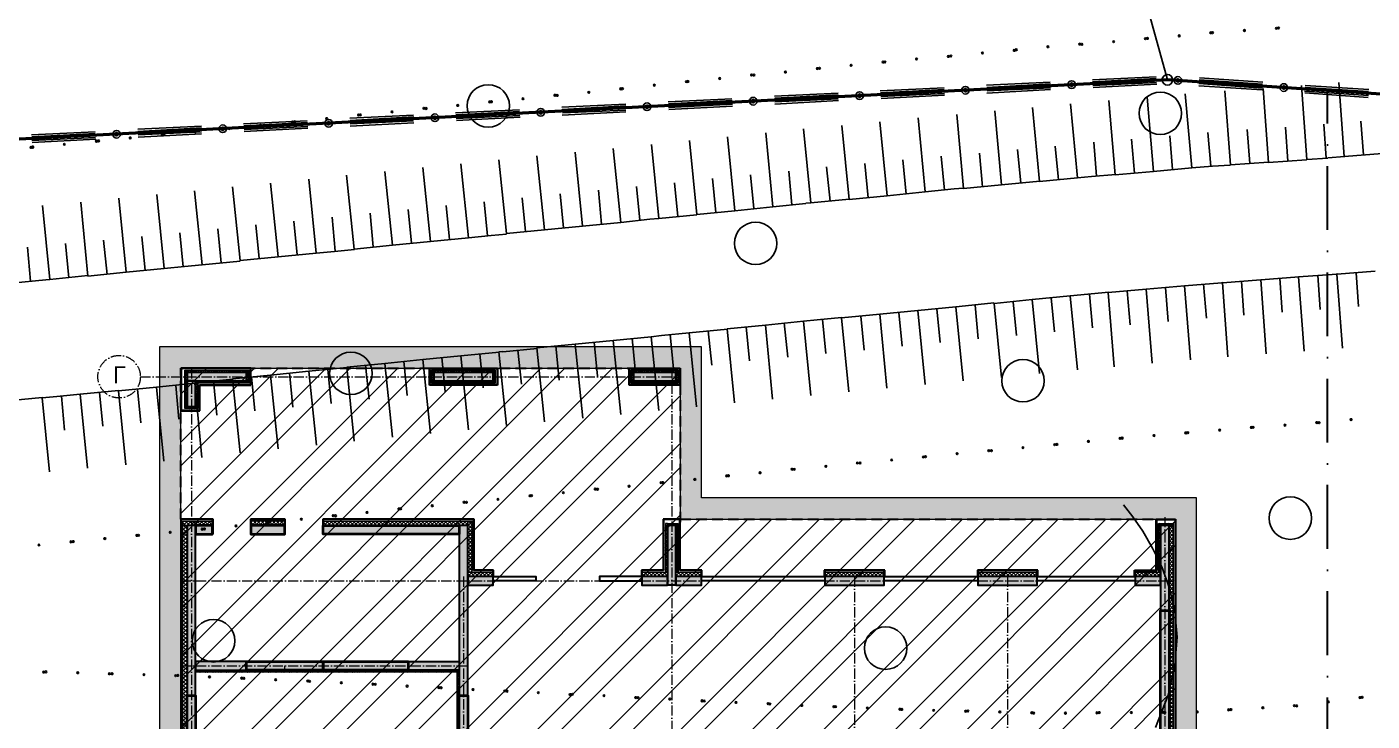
# Model space of a CAD drawing. Header units: millimetres. Extents: x 1353783 to 6492029790, y -7276956 to -512500.
# Drawn here: x 9965844 to 9972173, y -2786612 to -2783346 of the extents above; entities that cross this region are included whole.
import ezdxf

# ---------------------------------------------------------------- set-up
doc = ezdxf.new("R2010")
doc.units = ezdxf.units.MM
for name, pattern in [('( Dashed )', [0.75, 0.5, -0.25]), ('482 Границы районов', [5, 3, -1, 0, -1]), ('ACAD_ISO10W100', [18, 12, -3, 0, -3]), ('CONTI', [0]), ('осевая', [50.8, 31.75, -6.35, 6.35, -6.35])]:
    doc.linetypes.add(name, pattern=pattern)
doc.layers.get('0').update_dxf_attribs({"lineweight": 5})
for name, color, linetype, lineweight in [('!A-DIAFRAGM типовой', 142, 'Continuous', 0), ('7земля', 7, 'Continuous', 30), ('DIAFRAGM', 46, 'Continuous', 30), ('Hatch', 254, 'Continuous', 5), ('INSULATION', 81, 'Continuous', 5), ('А_Шахта', 190, 'Continuous', 20), ('Ар-окна', 5, 'Continuous', 9), ('ГП-Граница учасика ИЖС', 3, 'Continuous', 5), ('ГР.УЧ', 12, 'ограждение1', 40), ('оси', 231, 'осевая', 9)]:
    doc.layers.add(name, color=color, linetype=linetype, lineweight=lineweight)
for name, color, linetype in [('GORIZUNKNOWN', 32, 'CONTI'), ('PI_DTГРАНИЦЫ', 10, 'CONTI'), ('SIT_LГРАНИЦЫ', 10, 'CONTI'), ('SIT_LРЕЛЬЕФ', 7, 'CONTI'), ('ZAPSKРАСТЕНИ', 94, 'CONTI'), ('ГРАНИЦЫ', 7, 'CONTI'), ('Заливка', 7, 'Continuous'), ('РЕЛЬЕФ', 7, 'CONTI')]:
    doc.layers.add(name, color=color, linetype=linetype)
doc.styles.add('GOST Common', font='', dxfattribs={"height": 3})
doc.styles.get('GOST Common').set_extended_font_data('GOST Common')
doc.linetypes.add('ограждение1', pattern='A,6.35,-2.54,[133,ltypeshp.shx,S=2.54,R=0,X=-2.54,Y=0],-2.54,25.4', length=36.83)

# ---------------------------------------------------------------- blocks, each defined once
blk = doc.blocks.new('амвамвам')
at = {"lineweight": 30, "ltscale": 100, "true_color": 0x939598}
h = blk.add_hatch(color=252, dxfattribs=at)
h.dxf.hatch_style = 1
h.paths.add_polyline_path([(9803335, -3345392), (9803335, -3345892), (9812954, -3345892), (9812954, -3332192), (9801304, -3332192), (9801304, -3328642), (9788554, -3328642), (9788554, -3348392), (9789054, -3348392), (9789054, -3329142), (9800804, -3329142), (9800804, -3332692), (9812454, -3332692), (9812455, -3345392)])
h.paths.add_polyline_path([(9800535, -3345392), (9800535, -3345892), (9795454, -3345892), (9795454, -3345392)], flags=17)
at = {"color": 251, "lineweight": 15, "ltscale": 100, "true_color": 0x636466}
blk.add_lwpolyline([(9803335, -3345392), (9803335, -3345892), (9812954, -3345892), (9812954, -3332192), (9801304, -3332192), (9801304, -3328642), (9788554, -3328642), (9788554, -3348392), (9789054, -3348392), (9789054, -3329142), (9800804, -3329142), (9800804, -3332692), (9812454, -3332692), (9812455, -3345392)], close=True, dxfattribs=at)
blk = doc.blocks.new('BL_2004')
at = {"color": 0}
blk.add_circle((0, 0), 1, dxfattribs=at)
blk = doc.blocks.new('оо')
at = {"layer": 'GORIZUNKNOWN', "color": 9, "true_color": 0xc7c8ca}
blk.add_lwpolyline([(222853.863, -3431497.452), (222854.383, -3431496.822), (222854.753, -3431496.192), (222855.003, -3431495.582), (222855.133, -3431494.992), (222855.183, -3431494.432), (222855.163, -3431493.902), (222855.093, -3431493.412), (222854.993, -3431492.962), (222854.873, -3431492.572), (222854.753, -3431492.232)], dxfattribs=at)
at = {"layer": 'PI_DTГРАНИЦЫ', "color": 9, "true_color": 0xc7c8ca}
blk.add_circle((222858.793, -3431483.032), 0.125, dxfattribs=at)
blk.add_point((222858.793, -3431483.032), dxfattribs=at)
at = {"layer": 'SIT_LГРАНИЦЫ', "color": 9, "true_color": 0xc7c8ca}
for p, q in [((222832.933, -3431476.182), (222834.383, -3431476.562)), ((222832.943, -3431476.142), (222834.393, -3431476.522)), ((222832.953, -3431476.092), (222834.403, -3431476.482)), ((222832.913, -3431476.272), (222834.363, -3431476.652)), ((222832.923, -3431476.222), (222834.373, -3431476.612)), ((222835.353, -3431476.822), (222836.803, -3431477.202)), ((222835.363, -3431476.782), (222836.813, -3431477.162)), ((222835.373, -3431476.732), (222836.823, -3431477.122)), ((222835.323, -3431476.912), (222836.773, -3431477.292)), ((222835.343, -3431476.862), (222836.783, -3431477.252)), ((222837.763, -3431477.462), (222839.213, -3431477.842)), ((222837.773, -3431477.422), (222839.223, -3431477.802)), ((222837.783, -3431477.372), (222839.233, -3431477.762)), ((222837.743, -3431477.552), (222839.193, -3431477.932)), ((222837.753, -3431477.502), (222839.203, -3431477.892)), ((222840.193, -3431478.062), (222841.643, -3431478.442)), ((222840.203, -3431478.012), (222841.653, -3431478.402)), ((222840.153, -3431478.192), (222841.603, -3431478.572)), ((222840.173, -3431478.142), (222841.613, -3431478.532)), ((222840.183, -3431478.102), (222841.633, -3431478.482)), ((222842.603, -3431478.702), (222844.053, -3431479.082)), ((222842.613, -3431478.652), (222844.063, -3431479.042)), ((222842.573, -3431478.832), (222844.023, -3431479.212)), ((222842.583, -3431478.782), (222844.033, -3431479.172)), ((222842.593, -3431478.742), (222844.043, -3431479.122)), ((222845.023, -3431479.342), (222846.473, -3431479.722)), ((222845.033, -3431479.292), (222846.483, -3431479.682)), ((222844.983, -3431479.472), (222846.433, -3431479.852)), ((222845.003, -3431479.422), (222846.443, -3431479.812)), ((222845.013, -3431479.382), (222846.463, -3431479.762)), ((222847.443, -3431479.982), (222848.893, -3431480.362)), ((222847.453, -3431479.932), (222848.903, -3431480.322)), ((222847.413, -3431480.112), (222848.863, -3431480.492)), ((222847.423, -3431480.062), (222848.873, -3431480.452)), ((222847.433, -3431480.022), (222848.883, -3431480.402)), ((222849.863, -3431480.622), (222851.313, -3431481.002)), ((222849.873, -3431480.572), (222851.323, -3431480.962)), ((222849.823, -3431480.752), (222851.273, -3431481.132)), ((222849.843, -3431480.702), (222851.283, -3431481.092)), ((222849.853, -3431480.662), (222851.303, -3431481.042)), ((222852.273, -3431481.262), (222853.723, -3431481.642)), ((222852.283, -3431481.212), (222853.733, -3431481.602)), ((222852.243, -3431481.392), (222853.693, -3431481.772)), ((222852.253, -3431481.342), (222853.703, -3431481.732)), ((222852.263, -3431481.302), (222853.713, -3431481.682)), ((222854.703, -3431481.852), (222856.153, -3431482.242)), ((222854.653, -3431482.032), (222856.103, -3431482.412)), ((222854.673, -3431481.982), (222856.113, -3431482.372)), ((222854.683, -3431481.942), (222856.133, -3431482.322)), ((222854.693, -3431481.902), (222856.143, -3431482.282)), ((222857.113, -3431482.492), (222858.563, -3431482.882)), ((222857.073, -3431482.672), (222858.523, -3431483.052)), ((222857.083, -3431482.622), (222858.533, -3431483.012)), ((222857.093, -3431482.582), (222858.543, -3431482.962)), ((222857.103, -3431482.542), (222858.553, -3431482.922)), ((222859.453, -3431483.392), (222860.843, -3431483.942)), ((222859.473, -3431483.342), (222860.863, -3431483.902)), ((222859.483, -3431483.302), (222860.883, -3431483.862)), ((222859.503, -3431483.262), (222860.893, -3431483.812)), ((222859.523, -3431483.222), (222860.913, -3431483.772)), ((222861.773, -3431484.312), (222863.163, -3431484.872)), ((222861.783, -3431484.272), (222863.183, -3431484.832)), ((222861.803, -3431484.232), (222863.193, -3431484.782)), ((222861.823, -3431484.192), (222863.213, -3431484.742)), ((222861.833, -3431484.152), (222863.233, -3431484.702))]:
    blk.add_line(p, q, dxfattribs=at)
for centre, radius in [((222834.863, -3431476.692), 0.09), ((222834.863, -3431476.692), 0.04), ((222837.283, -3431477.332), 0.09), ((222837.283, -3431477.332), 0.04), ((222839.693, -3431477.972), 0.09), ((222839.693, -3431477.972), 0.04), ((222842.113, -3431478.612), 0.09), ((222842.113, -3431478.612), 0.04), ((222844.523, -3431479.252), 0.09), ((222844.523, -3431479.252), 0.04), ((222846.943, -3431479.892), 0.09), ((222846.943, -3431479.892), 0.04), ((222849.363, -3431480.532), 0.09), ((222849.363, -3431480.532), 0.04), ((222851.783, -3431481.172), 0.09), ((222851.783, -3431481.172), 0.04), ((222854.193, -3431481.812), 0.09), ((222854.193, -3431481.812), 0.04), ((222856.613, -3431482.452), 0.09), ((222856.613, -3431482.452), 0.04), ((222859.023, -3431483.122), 0.09), ((222859.023, -3431483.122), 0.04), ((222861.343, -3431484.042), 0.09), ((222861.343, -3431484.042), 0.04)]:
    blk.add_circle(centre, radius, dxfattribs=at)
at = {"layer": 'SIT_LРЕЛЬЕФ', "color": 9, "true_color": 0xc7c8ca}
for p, q in [((222832.693, -3431477.752), (222832.323, -3431479.462)), ((222833.573, -3431477.952), (222833.203, -3431479.662)), ((222834.453, -3431478.142), (222834.083, -3431479.852)), ((222835.333, -3431478.332), (222834.963, -3431480.042)), ((222832.053, -3431478.582), (222831.883, -3431479.362)), ((222836.203, -3431478.522), (222835.843, -3431480.232)), ((222837.083, -3431478.702), (222836.723, -3431480.412)), ((222832.933, -3431478.772), (222832.763, -3431479.562)), ((222833.813, -3431478.972), (222833.643, -3431479.762)), ((222837.963, -3431478.892), (222837.603, -3431480.602)), ((222831.443, -3431479.272), (222832.233, -3431479.442)), ((222834.693, -3431479.162), (222834.523, -3431479.952)), ((222835.573, -3431479.352), (222835.403, -3431480.142)), ((222838.843, -3431479.082), (222838.483, -3431480.792)), ((222839.723, -3431479.262), (222839.363, -3431480.972)), ((222832.233, -3431479.442), (222832.323, -3431479.462)), ((222832.323, -3431479.462), (222833.203, -3431479.652)), ((222833.203, -3431479.662), (222834.083, -3431479.852)), ((222836.453, -3431479.542), (222836.283, -3431480.322)), ((222840.603, -3431479.452), (222840.243, -3431481.162)), ((222841.483, -3431479.642), (222841.123, -3431481.352)), ((222834.083, -3431479.852), (222834.963, -3431480.042)), ((222837.333, -3431479.722), (222837.163, -3431480.502)), ((222838.213, -3431479.912), (222838.043, -3431480.692)), ((222842.363, -3431479.832), (222842.003, -3431481.542)), ((222834.963, -3431480.042), (222835.433, -3431480.142)), ((222835.433, -3431480.142), (222835.843, -3431480.232)), ((222835.843, -3431480.232), (222836.723, -3431480.422)), ((222839.093, -3431480.102), (222838.923, -3431480.882)), ((222839.973, -3431480.282), (222839.803, -3431481.062)), ((222843.243, -3431480.012), (222842.883, -3431481.722)), ((222844.123, -3431480.202), (222843.763, -3431481.912)), ((222836.723, -3431480.412), (222837.603, -3431480.602)), ((222837.603, -3431480.602), (222838.483, -3431480.792)), ((222840.853, -3431480.472), (222840.683, -3431481.252)), ((222845.003, -3431480.392), (222844.643, -3431482.102)), ((222845.883, -3431480.582), (222845.523, -3431482.292)), ((222838.483, -3431480.792), (222838.903, -3431480.882)), ((222838.903, -3431480.882), (222839.363, -3431480.982)), ((222841.733, -3431480.662), (222841.563, -3431481.442)), ((222842.613, -3431480.852), (222842.443, -3431481.632)), ((222846.773, -3431480.772), (222846.403, -3431482.482)), ((222839.363, -3431480.972), (222840.243, -3431481.162)), ((222840.243, -3431481.162), (222841.123, -3431481.352)), ((222843.493, -3431481.032), (222843.323, -3431481.812)), ((222844.373, -3431481.222), (222844.203, -3431482.002)), ((222847.653, -3431480.952), (222847.283, -3431482.662)), ((222848.533, -3431481.142), (222848.163, -3431482.852)), ((222841.123, -3431481.352), (222842.003, -3431481.542)), ((222842.003, -3431481.542), (222842.523, -3431481.652)), ((222845.253, -3431481.412), (222845.083, -3431482.192)), ((222849.413, -3431481.332), (222849.043, -3431483.042)), ((222850.293, -3431481.512), (222849.923, -3431483.222)), ((222830.423, -3431481.862), (222831.303, -3431482.052)), ((222842.523, -3431481.652), (222842.883, -3431481.732)), ((222842.883, -3431481.722), (222843.763, -3431481.912)), ((222846.133, -3431481.602), (222845.963, -3431482.382)), ((222847.013, -3431481.792), (222846.843, -3431482.572)), ((222851.173, -3431481.712), (222850.803, -3431483.422)), ((222830.933, -3431483.772), (222831.303, -3431482.062)), ((222831.303, -3431482.062), (222831.643, -3431482.132)), ((222831.573, -3431482.942), (222831.743, -3431482.162)), ((222831.643, -3431482.132), (222832.183, -3431482.252)), ((222843.763, -3431481.912), (222844.643, -3431482.102)), ((222844.643, -3431482.102), (222845.523, -3431482.292)), ((222847.893, -3431481.972), (222847.723, -3431482.752)), ((222848.773, -3431482.162), (222848.603, -3431482.942)), ((222852.053, -3431481.902), (222851.683, -3431483.612)), ((222852.933, -3431482.092), (222852.563, -3431483.802)), ((222831.813, -3431483.962), (222832.183, -3431482.252)), ((222832.183, -3431482.252), (222833.063, -3431482.442)), ((222832.453, -3431483.132), (222832.623, -3431482.352)), ((222832.693, -3431484.162), (222833.063, -3431482.452)), ((222833.063, -3431482.452), (222833.943, -3431482.642)), ((222845.523, -3431482.292), (222846.193, -3431482.432)), ((222846.193, -3431482.432), (222846.403, -3431482.482)), ((222846.403, -3431482.482), (222847.283, -3431482.672)), ((222849.653, -3431482.352), (222849.483, -3431483.132)), ((222853.823, -3431482.292), (222853.443, -3431484.002)), ((222854.703, -3431482.482), (222854.323, -3431484.192)), ((222833.333, -3431483.332), (222833.503, -3431482.552)), ((222833.573, -3431484.352), (222833.943, -3431482.642)), ((222833.943, -3431482.642), (222834.823, -3431482.832)), ((222834.213, -3431483.522), (222834.383, -3431482.742)), ((222834.453, -3431484.542), (222834.823, -3431482.832)), ((222834.823, -3431482.832), (222834.853, -3431482.842)), ((222834.853, -3431482.832), (222835.703, -3431483.012)), ((222847.283, -3431482.662), (222848.163, -3431482.852)), ((222850.533, -3431482.532), (222850.363, -3431483.322)), ((222851.413, -3431482.732), (222851.243, -3431483.522)), ((222855.573, -3431482.682), (222855.193, -3431484.392)), ((222835.093, -3431483.702), (222835.263, -3431482.912)), ((222835.343, -3431484.712), (222835.703, -3431483.002)), ((222835.703, -3431483.002), (222836.583, -3431483.192)), ((222835.973, -3431483.882), (222836.143, -3431483.092)), ((222848.163, -3431482.852), (222849.043, -3431483.042)), ((222849.043, -3431483.042), (222849.803, -3431483.202)), ((222852.293, -3431482.922), (222852.123, -3431483.712)), ((222853.173, -3431483.112), (222853.003, -3431483.902)), ((222856.453, -3431482.872), (222856.073, -3431484.582)), ((222857.333, -3431483.072), (222856.943, -3431484.782)), ((222836.223, -3431484.902), (222836.583, -3431483.192)), ((222836.583, -3431483.192), (222837.463, -3431483.382)), ((222836.853, -3431484.072), (222837.023, -3431483.282)), ((222837.103, -3431485.092), (222837.463, -3431483.382)), ((222837.463, -3431483.382), (222838.343, -3431483.572)), ((222837.733, -3431484.262), (222837.903, -3431483.472)), ((222849.803, -3431483.192), (222849.923, -3431483.222)), ((222849.923, -3431483.222), (222850.803, -3431483.412)), ((222850.803, -3431483.422), (222851.683, -3431483.612)), ((222854.053, -3431483.322), (222853.883, -3431484.102)), ((222858.213, -3431483.272), (222857.823, -3431484.982)), ((222859.093, -3431483.472), (222858.703, -3431485.182)), ((222837.983, -3431485.272), (222838.343, -3431483.562)), ((222838.343, -3431483.562), (222839.223, -3431483.752)), ((222838.613, -3431484.442), (222838.783, -3431483.652)), ((222838.863, -3431485.462), (222839.223, -3431483.752)), ((222839.223, -3431483.752), (222840.103, -3431483.942)), ((222851.683, -3431483.612), (222852.563, -3431483.802)), ((222854.933, -3431483.512), (222854.763, -3431484.292)), ((222855.803, -3431483.712), (222855.633, -3431484.492)), ((222860.003, -3431483.692), (222859.593, -3431485.392)), ((222839.493, -3431484.632), (222839.663, -3431483.842)), ((222839.743, -3431485.652), (222840.103, -3431483.942)), ((222840.103, -3431483.942), (222840.983, -3431484.132)), ((222840.373, -3431484.822), (222840.543, -3431484.032)), ((222852.563, -3431483.802), (222853.233, -3431483.942)), ((222853.233, -3431483.942), (222853.443, -3431483.992)), ((222853.443, -3431484.002), (222854.323, -3431484.192)), ((222856.693, -3431483.902), (222856.513, -3431484.682)), ((222857.563, -3431484.102), (222857.383, -3431484.882)), ((222860.873, -3431483.912), (222860.463, -3431485.612)), ((222840.623, -3431485.842), (222840.983, -3431484.132)), ((222840.983, -3431484.132), (222841.863, -3431484.322)), ((222841.253, -3431485.012), (222841.423, -3431484.222)), ((222841.503, -3431486.022), (222841.863, -3431484.312)), ((222841.863, -3431484.312), (222841.953, -3431484.332)), ((222841.953, -3431484.342), (222842.743, -3431484.512)), ((222842.133, -3431485.202), (222842.303, -3431484.412)), ((222854.323, -3431484.192), (222855.203, -3431484.382)), ((222855.193, -3431484.392), (222856.073, -3431484.582)), ((222858.443, -3431484.302), (222858.263, -3431485.082)), ((222861.753, -3431484.122), (222861.343, -3431485.822)), ((222862.613, -3431484.322), (222862.203, -3431486.022)), ((222842.383, -3431486.212), (222842.743, -3431484.502)), ((222842.743, -3431484.502), (222843.623, -3431484.692)), ((222843.013, -3431485.382), (222843.183, -3431484.592)), ((222843.263, -3431486.402), (222843.623, -3431484.692)), ((222843.623, -3431484.692), (222844.503, -3431484.882)), ((222856.073, -3431484.582), (222856.393, -3431484.652)), ((222856.393, -3431484.652), (222856.953, -3431484.782)), ((222859.323, -3431484.502), (222859.143, -3431485.282)), ((222860.223, -3431484.722), (222860.033, -3431485.502)), ((222843.893, -3431485.572), (222844.063, -3431484.782)), ((222844.143, -3431486.592), (222844.503, -3431484.882)), ((222844.503, -3431484.882), (222845.383, -3431485.072)), ((222844.773, -3431485.762), (222844.943, -3431484.972)), ((222856.943, -3431484.782), (222857.823, -3431484.982)), ((222857.823, -3431484.982), (222858.703, -3431485.182)), ((222861.093, -3431484.942), (222860.903, -3431485.722)), ((222845.023, -3431486.782), (222845.383, -3431485.072)), ((222845.383, -3431485.072), (222845.623, -3431485.122)), ((222845.623, -3431485.122), (222846.263, -3431485.262)), ((222845.653, -3431485.952), (222845.823, -3431485.162)), ((222845.893, -3431486.972), (222846.263, -3431485.262)), ((222846.263, -3431485.262), (222847.143, -3431485.452)), ((222846.533, -3431486.142), (222846.703, -3431485.352)), ((222858.703, -3431485.182), (222859.183, -3431485.292)), ((222859.183, -3431485.292), (222859.583, -3431485.392)), ((222861.973, -3431485.152), (222861.783, -3431485.932)), ((222862.823, -3431485.352), (222862.643, -3431486.122)), ((222846.773, -3431487.152), (222847.143, -3431485.442)), ((222847.143, -3431485.442), (222848.023, -3431485.632)), ((222847.413, -3431486.322), (222847.583, -3431485.532)), ((222847.653, -3431487.342), (222848.023, -3431485.632)), ((222848.023, -3431485.632), (222848.903, -3431485.822)), ((222859.593, -3431485.392), (222860.463, -3431485.602)), ((222860.463, -3431485.612), (222861.333, -3431485.822)), ((222848.293, -3431486.512), (222848.463, -3431485.722)), ((222848.533, -3431487.532), (222848.903, -3431485.822)), ((222848.903, -3431485.822), (222849.223, -3431485.892)), ((222849.173, -3431486.702), (222849.343, -3431485.922)), ((222849.223, -3431485.892), (222849.783, -3431486.012)), ((222861.343, -3431485.822), (222861.823, -3431485.942)), ((222861.823, -3431485.932), (222862.213, -3431486.022)), ((222849.413, -3431487.732), (222849.783, -3431486.022)), ((222849.783, -3431486.022), (222850.663, -3431486.212)), ((222850.053, -3431486.902), (222850.223, -3431486.122)), ((222850.293, -3431487.922), (222850.663, -3431486.212)), ((222850.663, -3431486.212), (222851.543, -3431486.402)), ((222850.933, -3431487.092), (222851.103, -3431486.312)), ((222862.203, -3431486.022), (222863.083, -3431486.232)), ((222851.173, -3431488.112), (222851.543, -3431486.402)), ((222851.543, -3431486.402), (222852.423, -3431486.592)), ((222851.813, -3431487.282), (222851.983, -3431486.502)), ((222852.053, -3431488.302), (222852.423, -3431486.592)), ((222852.423, -3431486.592), (222852.643, -3431486.642)), ((222852.643, -3431486.642), (222853.303, -3431486.782)), ((222852.693, -3431487.472), (222852.863, -3431486.692)), ((222852.933, -3431488.502), (222853.303, -3431486.792)), ((222853.303, -3431486.792), (222854.183, -3431486.982)), ((222853.573, -3431487.672), (222853.743, -3431486.892)), ((222853.813, -3431488.692), (222854.183, -3431486.982)), ((222854.183, -3431486.982), (222855.063, -3431487.172)), ((222854.453, -3431487.862), (222854.623, -3431487.082)), ((222854.693, -3431488.882), (222855.063, -3431487.172)), ((222855.063, -3431487.172), (222855.793, -3431487.332)), ((222855.333, -3431488.052), (222855.503, -3431487.272)), ((222855.533, -3431489.072), (222855.933, -3431487.372)), ((222855.793, -3431487.332), (222855.943, -3431487.362)), ((222855.933, -3431487.372), (222856.813, -3431487.572)), ((222856.193, -3431488.252), (222856.373, -3431487.472)), ((222856.413, -3431489.272), (222856.813, -3431487.572)), ((222856.813, -3431487.572), (222857.693, -3431487.772)), ((222857.073, -3431488.452), (222857.253, -3431487.672)), ((222857.293, -3431489.472), (222857.693, -3431487.772)), ((222857.693, -3431487.772), (222858.553, -3431487.972)), ((222857.953, -3431488.652), (222858.133, -3431487.872)), ((222858.153, -3431489.672), (222858.563, -3431487.972)), ((222858.553, -3431487.972), (222858.573, -3431487.972)), ((222858.563, -3431487.972), (222859.443, -3431488.182)), ((222858.813, -3431488.852), (222859.003, -3431488.072)), ((222859.033, -3431489.882), (222859.443, -3431488.182)), ((222859.443, -3431488.182), (222860.323, -3431488.392)), ((222859.693, -3431489.062), (222859.883, -3431488.282)), ((222859.903, -3431490.092), (222860.313, -3431488.392)), ((222860.313, -3431488.392), (222861.193, -3431488.602)), ((222860.563, -3431489.272), (222860.753, -3431488.492)), ((222860.783, -3431490.302), (222861.193, -3431488.602)), ((222861.183, -3431488.602), (222861.203, -3431488.602)), ((222861.193, -3431488.602), (222862.073, -3431488.812)), ((222861.443, -3431489.482), (222861.633, -3431488.712))]:
    blk.add_line(p, q, dxfattribs=at)
for centre in [(222832.853, -3431476.372), (222832.893, -3431476.372), (222832.893, -3431476.382), (222833.623, -3431476.542), (222834.363, -3431476.702), (222834.413, -3431476.712), (222835.143, -3431476.872), (222835.883, -3431477.032), (222835.923, -3431477.042), (222836.643, -3431477.202), (222837.383, -3431477.352), (222837.423, -3431477.372), (222838.153, -3431477.532), (222838.893, -3431477.682), (222838.943, -3431477.692), (222839.683, -3431477.852), (222840.423, -3431478.002), (222840.463, -3431478.012), (222841.193, -3431478.172), (222841.933, -3431478.322), (222841.983, -3431478.342), (222842.713, -3431478.502), (222843.453, -3431478.652), (222843.493, -3431478.662), (222844.223, -3431478.822), (222844.963, -3431478.972), (222845.013, -3431478.992), (222845.743, -3431479.152), (222846.483, -3431479.302), (222846.523, -3431479.312), (222847.263, -3431479.462), (222848.003, -3431479.612), (222848.043, -3431479.622), (222848.773, -3431479.782), (222849.513, -3431479.932), (222849.563, -3431479.952), (222850.293, -3431480.112), (222851.033, -3431480.262), (222851.083, -3431480.272), (222851.813, -3431480.432), (222852.553, -3431480.592), (222852.593, -3431480.602), (222853.323, -3431480.762), (222854.053, -3431480.932), (222854.113, -3431480.942), (222854.843, -3431481.102), (222855.573, -3431481.272), (222855.623, -3431481.272), (222856.353, -3431481.432), (222857.083, -3431481.602), (222857.133, -3431481.622), (222857.863, -3431481.792), (222858.593, -3431481.952), (222858.643, -3431481.962), (222859.373, -3431482.132), (222860.103, -3431482.292), (222860.143, -3431482.302), (222860.873, -3431482.482), (222861.603, -3431482.662), (222861.653, -3431482.672), (222830.173, -3431485.332), (222830.913, -3431485.492), (222830.963, -3431485.502), (222831.693, -3431485.662), (222832.433, -3431485.822), (222832.473, -3431485.832), (222833.203, -3431485.992), (222833.943, -3431486.152), (222833.993, -3431486.162), (222834.723, -3431486.322), (222835.463, -3431486.472), (222835.503, -3431486.482), (222836.233, -3431486.642), (222836.973, -3431486.792), (222837.023, -3431486.812), (222837.753, -3431486.962), (222838.493, -3431487.112), (222838.533, -3431487.122), (222839.263, -3431487.282), (222840.003, -3431487.432), (222840.053, -3431487.452), (222840.783, -3431487.612), (222841.523, -3431487.762), (222841.563, -3431487.772), (222829.363, -3431488.212), (222829.413, -3431488.222), (222842.293, -3431487.932), (222843.033, -3431488.082), (222843.083, -3431488.102), (222830.123, -3431488.472), (222843.813, -3431488.262), (222844.553, -3431488.412), (222844.593, -3431488.422), (222830.823, -3431488.722), (222830.883, -3431488.742), (222845.333, -3431488.582), (222846.073, -3431488.732), (222846.113, -3431488.742), (222831.593, -3431488.992), (222846.843, -3431488.902), (222847.583, -3431489.052), (222847.633, -3431489.072), (222832.293, -3431489.242), (222832.343, -3431489.252), (222848.363, -3431489.232), (222849.093, -3431489.382), (222849.153, -3431489.402), (222833.043, -3431489.512), (222833.753, -3431489.772), (222833.803, -3431489.792), (222849.883, -3431489.562), (222850.613, -3431489.722), (222850.663, -3431489.732), (222834.503, -3431490.052), (222851.393, -3431489.892), (222852.123, -3431490.052), (222852.183, -3431490.072), (222835.213, -3431490.312), (222835.253, -3431490.332), (222852.913, -3431490.232), (222853.643, -3431490.392), (222853.693, -3431490.402), (222835.953, -3431490.592), (222854.423, -3431490.562), (222855.153, -3431490.722), (222855.203, -3431490.732), (222836.653, -3431490.852), (222836.703, -3431490.872), (222855.933, -3431490.902), (222856.663, -3431491.072), (222856.713, -3431491.082), (222837.403, -3431491.142), (222838.103, -3431491.402), (222857.443, -3431491.252), (222838.153, -3431491.422), (222838.853, -3431491.692), (222858.173, -3431491.422), (222858.213, -3431491.432), (222858.943, -3431491.612), (222839.553, -3431491.952), (222839.603, -3431491.972), (222859.673, -3431491.782), (222859.723, -3431491.802), (222860.463, -3431491.962), (222840.293, -3431492.232), (222840.993, -3431492.502), (222841.043, -3431492.512), (222841.743, -3431492.772), (222842.443, -3431493.042), (222842.493, -3431493.062), (222843.193, -3431493.322), (222843.903, -3431493.592), (222843.953, -3431493.612), (222844.653, -3431493.872), (222845.363, -3431494.132), (222845.403, -3431494.152), (222846.103, -3431494.412), (222846.813, -3431494.672), (222846.853, -3431494.682), (222847.553, -3431494.942), (222848.273, -3431495.202), (222848.313, -3431495.222), (222849.023, -3431495.472), (222849.733, -3431495.722), (222849.783, -3431495.732), (222850.493, -3431495.982), (222851.203, -3431496.232), (222851.243, -3431496.252), (222851.953, -3431496.482), (222852.663, -3431496.702), (222852.713, -3431496.712), (222853.433, -3431496.942), (222854.143, -3431497.162), (222854.183, -3431497.182), (222854.913, -3431497.402), (222855.633, -3431497.582), (222855.683, -3431497.592), (222856.413, -3431497.782), (222857.133, -3431497.962), (222857.183, -3431497.982), (222857.923, -3431498.122), (222858.663, -3431498.252), (222858.713, -3431498.262)]:
    blk.add_circle(centre, 0.02, dxfattribs=at)
at = {"layer": 'ГРАНИЦЫ', "color": 9, "linetype": 'CONTI', "true_color": 0xc7c8ca}
blk.add_line((222858.793, -3431483.032), (222859.013, -3431477.702), dxfattribs=at)
blk.add_circle((222858.793, -3431483.032), 0.125, dxfattribs=at)
at = {"layer": 'ZAPSKРАСТЕНИ', "color": 9, "true_color": 0xc7c8ca, "xscale": 0.5000000000000001, "yscale": 0.5000000000000001, "zscale": 0.5000000000000001}
for p in [(222843.393, -3431478.732), (222838.393, -3431483.732), (222848.393, -3431483.732), (222858.393, -3431483.732), (222833.393, -3431488.732), (222853.393, -3431488.732), (222848.393, -3431493.732), (222858.393, -3431493.732)]:
    blk.add_blockref('BL_2004', p, dxfattribs=at)
blk = doc.blocks.new('апрапрапрары')
at = {"layer": '!A-DIAFRAGM типовой', "lineweight": 0, "ltscale": 100, "true_color": 0x000000}
h = blk.add_hatch(color=18, dxfattribs=at)
h.dxf.hatch_style = 1
h.paths.add_polyline_path([(9762951, -3283577), (9762951, -3283777), (9764351, -3283777), (9764351, -3283577)])
h = blk.add_hatch(color=18, dxfattribs=at)
h.dxf.hatch_style = 1
h.paths.add_polyline_path([(9762951, -3284377), (9763151, -3284377), (9763151, -3283777), (9762951, -3283777)])
h = blk.add_hatch(color=18, dxfattribs=at)
h.dxf.hatch_style = 1
h.paths.add_polyline_path([(9768751, -3283577), (9768751, -3283777), (9770151, -3283777), (9770151, -3283577)])
h = blk.add_hatch(color=18, dxfattribs=at)
h.dxf.hatch_style = 1
h.paths.add_polyline_path([(9773451, -3283577), (9773451, -3283777), (9774451, -3283777), (9774451, -3283577)])
h = blk.add_hatch(color=18, dxfattribs=at)
h.dxf.hatch_style = 1
h.paths.add_polyline_path([(9762951, -3291177), (9763151, -3291177), (9763151, -3287177), (9762951, -3287177)])
h = blk.add_hatch(color=18, dxfattribs=at)
h.dxf.hatch_style = 1
h.paths.add_polyline_path([(9769351, -3291177), (9769551, -3291177), (9769551, -3287177), (9769351, -3287177)])
h = blk.add_hatch(color=18, dxfattribs=at)
h.dxf.hatch_style = 1
h.paths.add_polyline_path([(9774251, -3288575), (9774451, -3288575), (9774451, -3287177), (9774251, -3287177)])
h = blk.add_hatch(color=18, dxfattribs=at)
h.dxf.hatch_style = 1
h.paths.add_polyline_path([(9785851, -3289177), (9786051, -3289177), (9786051, -3287177), (9785851, -3287177)])
h = blk.add_hatch(color=18, dxfattribs=at)
h.dxf.hatch_style = 1
h.paths.add_polyline_path([(9769551, -3288377), (9769551, -3288577), (9770151, -3288577), (9770151, -3288377)])
h = blk.add_hatch(color=18, dxfattribs=at)
h.dxf.hatch_style = 1
h.paths.add_polyline_path([(9773651, -3288377), (9773651, -3288577), (9774251, -3288577), (9774251, -3288377)])
h = blk.add_hatch(color=18, dxfattribs=at)
h.dxf.hatch_style = 1
h.paths.add_polyline_path([(9774451, -3288377), (9774451, -3288577), (9775051, -3288577), (9775051, -3288377)])
h = blk.add_hatch(color=18, dxfattribs=at)
h.dxf.hatch_style = 1
h.paths.add_polyline_path([(9777951, -3288377), (9777951, -3288577), (9779351, -3288577), (9779351, -3288377)])
h = blk.add_hatch(color=18, dxfattribs=at)
h.dxf.hatch_style = 1
h.paths.add_polyline_path([(9781551, -3288377), (9781551, -3288577), (9782951, -3288577), (9782951, -3288377)])
h = blk.add_hatch(color=18, dxfattribs=at)
h.dxf.hatch_style = 1
h.paths.add_polyline_path([(9785251, -3288377), (9785251, -3288577), (9785851, -3288577), (9785851, -3288377)])
h = blk.add_hatch(color=18, dxfattribs=at)
h.dxf.hatch_style = 1
h.paths.add_polyline_path([(9763151, -3290377), (9763151, -3290577), (9764351, -3290577), (9764351, -3290377)])
h = blk.add_hatch(color=18, dxfattribs=at)
h.dxf.hatch_style = 1
h.paths.add_polyline_path([(9769351, -3290377), (9769351, -3290577), (9768151, -3290577), (9768151, -3290377)])
at = {"layer": 'Hatch', "lineweight": 40, "ltscale": 0.5, "true_color": 0x000000}
for points in [[(9763151, -3287177), (9763151, -3287377), (9763551, -3287377), (9763551, -3287177)], [(9764451, -3287177), (9764451, -3287377), (9765251, -3287377), (9765251, -3287177)], [(9769351, -3287177), (9769351, -3287377), (9766151, -3287377), (9766151, -3287177)], [(9786051, -3292477), (9785851, -3292477), (9785851, -3289177), (9786051, -3289177)], [(9764351, -3290577), (9764351, -3290377), (9766151, -3290377), (9766151, -3290577)], [(9766151, -3290577), (9766151, -3290377), (9768151, -3290377), (9768151, -3290577)], [(9763151, -3293377), (9762951, -3293377), (9762951, -3291177), (9763151, -3291177)], [(9769551, -3293377), (9769351, -3293377), (9769351, -3291177), (9769551, -3291177)]]:
    blk.add_hatch(color=18, dxfattribs=at).paths.add_polyline_path(points)
at = {"layer": 'INSULATION', "ltscale": 0.5, "true_color": 0x000000}
h = blk.add_hatch(dxfattribs=at)
h.set_pattern_fill('ANSI37', color=18, scale=9.999998, angle=180)
h.set_pattern_definition([(225, (9762950.665, -3289844.698), (22.45064, -22.45064), []), (315, (9762950.665, -3289844.698), (22.45064, 22.45064), [])])
h.paths.add_polyline_path([(9762951, -3284377), (9762901, -3284377), (9762901, -3283527), (9762951, -3283527)])
h = blk.add_hatch(dxfattribs=at)
h.set_pattern_fill('ANSI37', color=18, scale=9.999998, angle=90)
h.set_pattern_definition([(135, (9761732.54, -3283576.583), (-22.45064, -22.45064), []), (225, (9761732.54, -3283576.583), (22.45064, -22.45064), [])])
h.paths.add_polyline_path([(9762951, -3283577), (9762951, -3283527), (9764351, -3283527), (9764351, -3283577)])
h = blk.add_hatch(dxfattribs=at)
h.set_pattern_fill('ANSI37', color=18, scale=9.999998, angle=180)
h.set_pattern_definition([(225, (9764400.666, -3289844.697), (22.45064, -22.45064), []), (315, (9764400.666, -3289844.697), (22.45064, 22.45064), [])])
h.paths.add_polyline_path([(9764401, -3283827), (9764351, -3283827), (9764351, -3283527), (9764401, -3283527)])
h = blk.add_hatch(dxfattribs=at)
h.set_pattern_fill('ANSI37', color=18, scale=9.999998, angle=180)
h.set_pattern_definition([(225, (9768750.664, -3289844.7), (22.45064, -22.45064), []), (315, (9768750.664, -3289844.7), (22.45064, 22.45064), [])])
h.paths.add_polyline_path([(9768751, -3283827), (9768701, -3283827), (9768701, -3283527), (9768751, -3283527)])
h = blk.add_hatch(dxfattribs=at)
h.set_pattern_fill('ANSI37', color=18, scale=9.999998, angle=90)
h.set_pattern_definition([(135, (9765332.54, -3283576.586), (-22.45064, -22.45064), []), (225, (9765332.54, -3283576.586), (22.45064, -22.45064), [])])
h.paths.add_polyline_path([(9768751, -3283577), (9768751, -3283527), (9770151, -3283527), (9770151, -3283577)])
h = blk.add_hatch(dxfattribs=at)
h.set_pattern_fill('ANSI37', color=18, scale=9.999998, angle=180)
h.set_pattern_definition([(225, (9770200.66, -3289844.7), (22.45064, -22.45064), []), (315, (9770200.66, -3289844.7), (22.45064, 22.45064), [])])
h.paths.add_polyline_path([(9770201, -3283827), (9770151, -3283827), (9770151, -3283527), (9770201, -3283527)])
h = blk.add_hatch(dxfattribs=at)
h.set_pattern_fill('ANSI37', color=18, scale=9.999998, angle=180)
h.set_pattern_definition([(225, (9773450.66, -3289844.69), (22.45064, -22.45064), []), (315, (9773450.66, -3289844.69), (22.45064, 22.45064), [])])
h.paths.add_polyline_path([(9773451, -3283827), (9773401, -3283827), (9773401, -3283527), (9773451, -3283527)])
h = blk.add_hatch(dxfattribs=at)
h.set_pattern_fill('ANSI37', color=18, scale=9.999998, angle=90)
h.set_pattern_definition([(135, (9770032.537, -3283576.576), (-22.45064, -22.45064), []), (225, (9770032.537, -3283576.576), (22.45064, -22.45064), [])])
h.paths.add_polyline_path([(9773451, -3283577), (9773451, -3283527), (9774451, -3283527), (9774451, -3283577)])
h = blk.add_hatch(dxfattribs=at)
h.set_pattern_fill('ANSI37', color=18, scale=9.999998, angle=180)
h.set_pattern_definition([(225, (9774500.663, -3289844.69), (22.45064, -22.45064), []), (315, (9774500.663, -3289844.69), (22.45064, 22.45064), [])])
h.paths.add_polyline_path([(9774501, -3283827), (9774451, -3283827), (9774451, -3283527), (9774501, -3283527)])
h = blk.add_hatch(dxfattribs=at)
h.set_pattern_fill('ANSI37', color=18, scale=9.999998, angle=90)
h.set_pattern_definition([(135, (9761732.54, -3283826.582), (-22.45064, -22.45064), []), (225, (9761732.54, -3283826.582), (22.45064, -22.45064), [])])
h.paths.add_polyline_path([(9763151, -3283827), (9763151, -3283777), (9764351, -3283777), (9764351, -3283827)])
h = blk.add_hatch(dxfattribs=at)
h.set_pattern_fill('ANSI37', color=18, scale=9.999998, angle=180)
h.set_pattern_definition([(225, (9763200.665, -3290144.697), (22.45064, -22.45064), []), (315, (9763200.665, -3290144.697), (22.45064, 22.45064), [])])
h.paths.add_polyline_path([(9763201, -3284377), (9763151, -3284377), (9763151, -3283827), (9763201, -3283827)])
h = blk.add_hatch(dxfattribs=at)
h.set_pattern_fill('ANSI37', color=18, scale=9.999998, angle=90)
h.set_pattern_definition([(135, (9765332.54, -3283826.586), (-22.45064, -22.45064), []), (225, (9765332.54, -3283826.586), (22.45064, -22.45064), [])])
h.paths.add_polyline_path([(9768751, -3283827), (9768751, -3283777), (9770151, -3283777), (9770151, -3283827)])
h = blk.add_hatch(dxfattribs=at)
h.set_pattern_fill('ANSI37', color=18, scale=9.999998, angle=90)
h.set_pattern_definition([(135, (9770032.537, -3283826.575), (-22.45064, -22.45064), []), (225, (9770032.537, -3283826.575), (22.45064, -22.45064), [])])
h.paths.add_polyline_path([(9773451, -3283827), (9773451, -3283777), (9774451, -3283777), (9774451, -3283827)])
h = blk.add_hatch(dxfattribs=at)
h.set_pattern_fill('ANSI37', color=18, scale=9.999998, angle=90)
h.set_pattern_definition([(135, (9758982.54, -3284426.583), (-22.45064, -22.45064), []), (225, (9758982.54, -3284426.583), (22.45064, -22.45064), [])])
h.paths.add_polyline_path([(9762901, -3284427), (9762901, -3284377), (9763201, -3284377), (9763201, -3284427)])
h = blk.add_hatch(dxfattribs=at)
h.set_pattern_fill('ANSI37', color=18, scale=20, angle=-90)
h.set_pattern_definition([(315, (9768486.9, -3287076.59), (44.9013, 44.9013), []), (45, (9768486.9, -3287076.59), (-44.9013, 44.9013), [])])
h.paths.add_polyline_path([(9763551, -3287077), (9763551, -3287177), (9762851, -3287177), (9762851, -3287077)])
h = blk.add_hatch(dxfattribs=at)
h.set_pattern_fill('ANSI37', color=18, scale=20)
h.set_pattern_definition([(45, (9762850.665, -3293440.35), (-44.9013, 44.9013), []), (135, (9762850.665, -3293440.35), (-44.9013, -44.9013), [])])
h.paths.add_polyline_path([(9762851, -3287177), (9762951, -3287177), (9762951, -3299627), (9762851, -3299627)])
h = blk.add_hatch(dxfattribs=at)
h.set_pattern_fill('ANSI37', color=18, scale=20)
h.paths.add_polyline_path([(9764451, -3287077), (9764451, -3287177), (9765251, -3287177), (9765251, -3287077)])
h = blk.add_hatch(dxfattribs=at)
h.set_pattern_fill('ANSI37', color=18, scale=20, angle=-90)
h.set_pattern_definition([(315, (9774586.9, -3287076.51), (44.9013, 44.9013), []), (45, (9774586.9, -3287076.51), (-44.9013, 44.9013), [])])
h.paths.add_polyline_path([(9769551, -3287077), (9769551, -3287177), (9766151, -3287177), (9766151, -3287077)])
h = blk.add_hatch(dxfattribs=at)
h.set_pattern_fill('ANSI37', color=18, scale=20)
h.set_pattern_definition([(45, (9769550.66, -3293340.27), (-44.9013, 44.9013), []), (135, (9769550.66, -3293340.27), (-44.9013, -44.9013), [])])
h.paths.add_polyline_path([(9769551, -3287077), (9769651, -3287077), (9769651, -3288277), (9769551, -3288277)])
h = blk.add_hatch(dxfattribs=at)
h.set_pattern_fill('ANSI37', color=18, scale=20)
h.paths.add_polyline_path([(9774201, -3288277), (9774251, -3288277), (9774251, -3287127), (9774201, -3287127)])
h = blk.add_hatch(dxfattribs=at)
h.set_pattern_fill('ANSI37', color=18, scale=9.999998, angle=90)
h.set_pattern_definition([(135, (9770232.54, -3287176.588), (-22.45064, -22.45064), []), (225, (9770232.54, -3287176.588), (22.45064, -22.45064), [])])
h.paths.add_polyline_path([(9774251, -3287177), (9774251, -3287127), (9774451, -3287127), (9774451, -3287177)])
h = blk.add_hatch(dxfattribs=at)
h.set_pattern_fill('ANSI37', color=18, scale=9.999998, angle=180)
h.set_pattern_definition([(225, (9774500.663, -3294044.696), (22.45064, -22.45064), []), (315, (9774500.663, -3294044.696), (22.45064, 22.45064), [])])
h.paths.add_polyline_path([(9774501, -3288277), (9774451, -3288277), (9774451, -3287127), (9774501, -3287127)])
h = blk.add_hatch(dxfattribs=at)
h.set_pattern_fill('ANSI37', color=18, scale=9.999998, angle=180)
h.set_pattern_definition([(225, (9785850.664, -3294044.696), (22.45064, -22.45064), []), (315, (9785850.664, -3294044.696), (22.45064, 22.45064), [])])
h.paths.add_polyline_path([(9785851, -3288277), (9785801, -3288277), (9785801, -3287127), (9785851, -3287127)])
h = blk.add_hatch(dxfattribs=at)
h.set_pattern_fill('ANSI37', color=18, scale=9.999998, angle=90)
h.set_pattern_definition([(135, (9781932.54, -3287176.588), (-22.45064, -22.45064), []), (225, (9781932.54, -3287176.588), (22.45064, -22.45064), [])])
h.paths.add_polyline_path([(9785851, -3287177), (9785851, -3287127), (9786151, -3287127), (9786151, -3287177)])
h = blk.add_hatch(dxfattribs=at)
h.set_pattern_fill('ANSI37', color=18, scale=20)
h.set_pattern_definition([(45, (9786050.665, -3293440.35), (-44.9013, 44.9013), []), (135, (9786050.665, -3293440.35), (-44.9013, -44.9013), [])])
h.paths.add_polyline_path([(9786051, -3287177), (9786151, -3287177), (9786151, -3299627), (9786051, -3299627)])
h = blk.add_hatch(dxfattribs=at)
h.set_pattern_fill('ANSI37', color=18, scale=20, angle=-90)
h.set_pattern_definition([(315, (9775186.9, -3288276.58), (44.9013, 44.9013), []), (45, (9775186.9, -3288276.58), (-44.9013, 44.9013), [])])
h.paths.add_polyline_path([(9770151, -3288277), (9770151, -3288377), (9769551, -3288377), (9769551, -3288277)])
h = blk.add_hatch(dxfattribs=at)
h.set_pattern_fill('ANSI37', color=18, scale=20, angle=-90)
h.set_pattern_definition([(315, (9779286.903, -3288276.58), (44.9013, 44.9013), []), (45, (9779286.903, -3288276.58), (-44.9013, 44.9013), [])])
h.paths.add_polyline_path([(9774251, -3288277), (9774251, -3288377), (9773651, -3288377), (9773651, -3288277)])
h = blk.add_hatch(dxfattribs=at)
h.set_pattern_fill('ANSI37', color=18, scale=20, angle=-90)
h.set_pattern_definition([(315, (9779886.9, -3288276.586), (44.9013, 44.9013), []), (45, (9779886.9, -3288276.586), (-44.9013, 44.9013), [])])
h.paths.add_polyline_path([(9775051, -3288277), (9775051, -3288377), (9774451, -3288377), (9774451, -3288277)])
h = blk.add_hatch(dxfattribs=at)
h.set_pattern_fill('ANSI37', color=18, scale=20, angle=-90)
h.set_pattern_definition([(315, (9783586.904, -3288276.59), (44.9013, 44.9013), []), (45, (9783586.904, -3288276.59), (-44.9013, 44.9013), [])])
h.paths.add_polyline_path([(9779351, -3288277), (9779351, -3288377), (9777951, -3288377), (9777951, -3288277)])
h = blk.add_hatch(dxfattribs=at)
h.set_pattern_fill('ANSI37', color=18, scale=20, angle=-90)
h.set_pattern_definition([(315, (9787586.904, -3288276.585), (44.9013, 44.9013), []), (45, (9787586.904, -3288276.585), (-44.9013, 44.9013), [])])
h.paths.add_polyline_path([(9782951, -3288277), (9782951, -3288377), (9781551, -3288377), (9781551, -3288277)])
h = blk.add_hatch(dxfattribs=at)
h.set_pattern_fill('ANSI37', color=18, scale=20, angle=-90)
h.set_pattern_definition([(315, (9790686.904, -3288276.585), (44.9013, 44.9013), []), (45, (9790686.904, -3288276.585), (-44.9013, 44.9013), [])])
h.paths.add_polyline_path([(9785851, -3288277), (9785851, -3288377), (9785251, -3288377), (9785251, -3288277)])
h = blk.add_hatch(dxfattribs=at)
h.set_pattern_fill('ANSI37', color=18, scale=9.999998, angle=-90)
h.set_pattern_definition([(315, (9776618.424, -3290576.59), (22.450635, 22.450635), []), (45, (9776618.424, -3290576.59), (-22.450635, 22.450635), [])])
h.paths.add_polyline_path([(9769301, -3290577), (9769301, -3290627), (9763151, -3290627), (9763151, -3290577)])
h = blk.add_hatch(dxfattribs=at)
h.set_pattern_fill('ANSI37', color=18, scale=9.999998, angle=180)
h.set_pattern_definition([(225, (9769350.634, -3299544.173), (22.45064, -22.45064), []), (315, (9769350.634, -3299544.173), (22.45064, 22.45064), [])])
h.paths.add_polyline_path([(9769351, -3296576), (9769301, -3296576), (9769301, -3290577), (9769351, -3290577)])
at = {"layer": '7земля', "color": 18, "linetype": '( Dashed )', "lineweight": 30, "ltscale": 500, "true_color": 0x000000}
for p, q in [((9762800, -3287026), (9762801, -3283477)), ((9762801, -3283477), (9774551, -3283477)), ((9774551, -3283477), (9774551, -3287227)), ((9774551, -3287027), (9785751, -3287027))]:
    blk.add_line(p, q, dxfattribs=at)
at = {"layer": '7земля', "color": 18, "lineweight": 30, "ltscale": 100, "true_color": 0x000000}
for p, q in [((9764451, -3283477), (9762801, -3283477)), ((9762801, -3283477), (9762801, -3284477)), ((9764441, -3283487), (9762811, -3283487)), ((9762811, -3283487), (9762811, -3284467)), ((9764441, -3283867), (9764441, -3283487)), ((9764451, -3283877), (9764451, -3283477)), ((9768651, -3283477), (9770251, -3283477)), ((9768651, -3283877), (9768651, -3283477)), ((9768661, -3283487), (9770241, -3283487)), ((9768661, -3283867), (9768661, -3283487)), ((9770241, -3283487), (9770241, -3283867)), ((9770251, -3283477), (9770251, -3283877)), ((9773351, -3283477), (9774551, -3283477)), ((9773351, -3283877), (9773351, -3283477)), ((9773361, -3283487), (9774541, -3283487)), ((9773361, -3283867), (9773361, -3283487)), ((9774541, -3283487), (9774541, -3283867)), ((9774551, -3283477), (9774551, -3283877)), ((9763241, -3284467), (9763241, -3283867)), ((9763241, -3283867), (9764441, -3283867)), ((9763251, -3284477), (9763251, -3283877)), ((9763251, -3283877), (9764451, -3283877)), ((9770251, -3283877), (9768651, -3283877)), ((9770241, -3283867), (9768661, -3283867)), ((9774551, -3283877), (9773351, -3283877)), ((9774541, -3283867), (9773361, -3283867)), ((9762801, -3284477), (9763251, -3284477)), ((9762811, -3284467), (9763241, -3284467)), ((9763561, -3287026), (9762801, -3287026)), ((9762801, -3287026), (9762801, -3299727)), ((9763551, -3287036), (9762811, -3287036)), ((9762811, -3287036), (9762811, -3299717)), ((9763551, -3287377), (9763551, -3287036)), ((9763561, -3287376), (9763561, -3287026)), ((9765261, -3287027), (9764441, -3287027)), ((9764441, -3287027), (9764441, -3287377)), ((9765251, -3287037), (9764451, -3287037)), ((9764451, -3287037), (9764451, -3287377)), ((9765251, -3287377), (9765251, -3287037)), ((9765261, -3287377), (9765261, -3287027)), ((9769701, -3287027), (9766141, -3287027)), ((9766141, -3287027), (9766141, -3287377)), ((9769691, -3287037), (9766151, -3287037)), ((9766151, -3287037), (9766151, -3287377)), ((9769691, -3288237), (9769691, -3287037)), ((9769701, -3288227), (9769701, -3287027)), ((9774551, -3287027), (9774151, -3287027)), ((9774151, -3287027), (9774151, -3288227)), ((9774541, -3287037), (9774161, -3287037)), ((9774161, -3287037), (9774161, -3288237)), ((9774541, -3288237), (9774541, -3287037)), ((9774551, -3288227), (9774551, -3287027)), ((9785751, -3288227), (9785751, -3287027)), ((9785751, -3287027), (9786201, -3287027)), ((9785761, -3288237), (9785761, -3287037)), ((9785761, -3287037), (9786191, -3287037)), ((9786191, -3287037), (9786191, -3299717)), ((9786201, -3287027), (9786201, -3299727)), ((9770151, -3288237), (9769691, -3288237)), ((9770161, -3288227), (9769701, -3288227)), ((9770151, -3288377), (9770151, -3288237)), ((9770161, -3288377), (9770161, -3288227)), ((9774151, -3288227), (9773641, -3288227)), ((9773641, -3288227), (9773641, -3288377)), ((9774161, -3288237), (9773651, -3288237)), ((9773651, -3288237), (9773651, -3288377)), ((9775051, -3288237), (9774541, -3288237)), ((9775061, -3288227), (9774551, -3288227)), ((9775051, -3288375), (9775051, -3288237)), ((9775061, -3288375), (9775061, -3288227)), ((9779361, -3288227), (9777941, -3288227)), ((9777941, -3288227), (9777941, -3288377)), ((9779351, -3288237), (9777951, -3288237)), ((9777951, -3288237), (9777951, -3288377)), ((9779351, -3288377), (9779351, -3288237)), ((9779361, -3288377), (9779361, -3288227)), ((9782961, -3288227), (9781541, -3288227)), ((9781541, -3288227), (9781541, -3288377)), ((9782951, -3288237), (9781551, -3288237)), ((9781551, -3288237), (9781551, -3288377)), ((9782951, -3288377), (9782951, -3288237)), ((9782961, -3288377), (9782961, -3288227)), ((9785241, -3288377), (9785241, -3288227)), ((9785241, -3288227), (9785751, -3288227)), ((9785251, -3288377), (9785251, -3288237)), ((9785251, -3288237), (9785761, -3288237))]:
    blk.add_line(p, q, dxfattribs=at)
at = {"layer": 'DIAFRAGM', "color": 18, "ltscale": 0.5, "true_color": 0x000000}
for points in [[(9762951, -3283577), (9762951, -3283777), (9764351, -3283777), (9764351, -3283577)], [(9762951, -3284377), (9763151, -3284377), (9763151, -3283777), (9762951, -3283777)], [(9768751, -3283577), (9768751, -3283777), (9770151, -3283777), (9770151, -3283577)], [(9773451, -3283577), (9773451, -3283777), (9774451, -3283777), (9774451, -3283577)], [(9762951, -3291177), (9763151, -3291177), (9763151, -3287177), (9762951, -3287177)], [(9769351, -3291177), (9769551, -3291177), (9769551, -3287177), (9769351, -3287177)], [(9774251, -3288575), (9774451, -3288575), (9774451, -3287177), (9774251, -3287177)], [(9785851, -3289177), (9786051, -3289177), (9786051, -3287177), (9785851, -3287177)], [(9769551, -3288377), (9769551, -3288577), (9770151, -3288577), (9770151, -3288377)], [(9773651, -3288377), (9773651, -3288577), (9774251, -3288577), (9774251, -3288377)], [(9774451, -3288377), (9774451, -3288577), (9775051, -3288577), (9775051, -3288377)], [(9777951, -3288377), (9777951, -3288577), (9779351, -3288577), (9779351, -3288377)], [(9781551, -3288377), (9781551, -3288577), (9782951, -3288577), (9782951, -3288377)], [(9785251, -3288377), (9785251, -3288577), (9785851, -3288577), (9785851, -3288377)], [(9763151, -3290377), (9763151, -3290577), (9764351, -3290577), (9764351, -3290377)], [(9769351, -3290377), (9769351, -3290577), (9768151, -3290577), (9768151, -3290377)]]:
    blk.add_lwpolyline(points, close=True, dxfattribs=at)
at = {"layer": 'Hatch', "color": 18, "lineweight": 40, "ltscale": 0.5, "true_color": 0x000000}
for points in [[(9763151, -3287177), (9763151, -3287377), (9763551, -3287377), (9763551, -3287177)], [(9764451, -3287177), (9764451, -3287377), (9765251, -3287377), (9765251, -3287177)], [(9769351, -3287177), (9769351, -3287377), (9766151, -3287377), (9766151, -3287177)], [(9786051, -3292477), (9785851, -3292477), (9785851, -3289177), (9786051, -3289177)], [(9764351, -3290577), (9764351, -3290377), (9766151, -3290377), (9766151, -3290577)], [(9766151, -3290577), (9766151, -3290377), (9768151, -3290377), (9768151, -3290577)], [(9763151, -3293377), (9762951, -3293377), (9762951, -3291177), (9763151, -3291177)], [(9769551, -3293377), (9769351, -3293377), (9769351, -3291177), (9769551, -3291177)]]:
    blk.add_lwpolyline(points, close=True, dxfattribs=at)
at = {"layer": 'INSULATION', "color": 18, "ltscale": 0.5, "true_color": 0x000000}
for points in [[(9762951, -3284377), (9762901, -3284377), (9762901, -3283527), (9762951, -3283527)], [(9762951, -3283577), (9762951, -3283527), (9764351, -3283527), (9764351, -3283577)], [(9764401, -3283827), (9764351, -3283827), (9764351, -3283527), (9764401, -3283527)], [(9768751, -3283827), (9768701, -3283827), (9768701, -3283527), (9768751, -3283527)], [(9768751, -3283577), (9768751, -3283527), (9770151, -3283527), (9770151, -3283577)], [(9770201, -3283827), (9770151, -3283827), (9770151, -3283527), (9770201, -3283527)], [(9773451, -3283827), (9773401, -3283827), (9773401, -3283527), (9773451, -3283527)], [(9773451, -3283577), (9773451, -3283527), (9774451, -3283527), (9774451, -3283577)], [(9774501, -3283827), (9774451, -3283827), (9774451, -3283527), (9774501, -3283527)], [(9763151, -3283827), (9763151, -3283777), (9764351, -3283777), (9764351, -3283827)], [(9763201, -3284377), (9763151, -3284377), (9763151, -3283827), (9763201, -3283827)], [(9768751, -3283827), (9768751, -3283777), (9770151, -3283777), (9770151, -3283827)], [(9773451, -3283827), (9773451, -3283777), (9774451, -3283777), (9774451, -3283827)], [(9762901, -3284427), (9762901, -3284377), (9763201, -3284377), (9763201, -3284427)], [(9763551, -3287077), (9763551, -3287177), (9762851, -3287177), (9762851, -3287077)], [(9762851, -3287177), (9762951, -3287177), (9762951, -3299627), (9762851, -3299627)], [(9764451, -3287077), (9764451, -3287177), (9765251, -3287177), (9765251, -3287077)], [(9769551, -3287077), (9769551, -3287177), (9766151, -3287177), (9766151, -3287077)], [(9769551, -3287077), (9769651, -3287077), (9769651, -3288277), (9769551, -3288277)], [(9774201, -3288277), (9774251, -3288277), (9774251, -3287127), (9774201, -3287127)], [(9774251, -3287177), (9774251, -3287127), (9774451, -3287127), (9774451, -3287177)], [(9774501, -3288277), (9774451, -3288277), (9774451, -3287127), (9774501, -3287127)], [(9785851, -3288277), (9785801, -3288277), (9785801, -3287127), (9785851, -3287127)], [(9785851, -3287177), (9785851, -3287127), (9786151, -3287127), (9786151, -3287177)], [(9786051, -3287177), (9786151, -3287177), (9786151, -3299627), (9786051, -3299627)], [(9770151, -3288277), (9770151, -3288377), (9769551, -3288377), (9769551, -3288277)], [(9774251, -3288277), (9774251, -3288377), (9773651, -3288377), (9773651, -3288277)], [(9775051, -3288277), (9775051, -3288377), (9774451, -3288377), (9774451, -3288277)], [(9779351, -3288277), (9779351, -3288377), (9777951, -3288377), (9777951, -3288277)], [(9782951, -3288277), (9782951, -3288377), (9781551, -3288377), (9781551, -3288277)], [(9785851, -3288277), (9785851, -3288377), (9785251, -3288377), (9785251, -3288277)], [(9769301, -3290577), (9769301, -3290627), (9763151, -3290627), (9763151, -3290577)], [(9769351, -3296576), (9769301, -3296576), (9769301, -3290577), (9769351, -3290577)]]:
    blk.add_lwpolyline(points, close=True, dxfattribs=at)
at = {"layer": 'А_Шахта', "color": 18, "lineweight": 5, "true_color": 0x000000}
for p, q in [((9763551, -3287177), (9763551, -3287277)), ((9765251, -3287177), (9765251, -3287277)), ((9765251, -3290577), (9765251, -3290477))]:
    blk.add_line(p, q, dxfattribs=at)
at = {"layer": 'Ар-окна', "color": 18, "lineweight": 30, "true_color": 0x000000}
for points in [[(9771151, -3288477), (9770151, -3288477), (9770151, -3288377), (9771151, -3288377)], [(9772651, -3288477), (9773651, -3288477), (9773651, -3288377), (9772651, -3288377)], [(9775051, -3288377), (9777951, -3288377), (9777951, -3288477), (9775051, -3288477)], [(9779351, -3288377), (9781551, -3288377), (9781551, -3288477), (9779351, -3288477)], [(9782951, -3288377), (9785251, -3288377), (9785251, -3288477), (9782951, -3288477)]]:
    blk.add_lwpolyline(points, close=True, dxfattribs=at)
at = {"layer": 'оси', "color": 251, "linetype": 'ACAD_ISO10W100', "lineweight": 13, "ltscale": 20, "true_color": 0x636466}
for p, q in [((9763051, -3283477), (9763051, -3300577)), ((9774351, -3283477), (9774351, -3299726)), ((9761851, -3283677), (9774551, -3283677)), ((9785951, -3286977), (9785951, -3300577)), ((9762801, -3288477), (9786201, -3288477)), ((9769451, -3288377), (9769451, -3299726)), ((9778651, -3288377), (9778651, -3299726)), ((9782251, -3288377), (9782251, -3299726)), ((9762801, -3290477), (9769551, -3290477))]:
    blk.add_line(p, q, dxfattribs=at)
blk.add_circle((9761351, -3283677), 500, dxfattribs=at)
at = {"layer": 'оси', "color": 251, "linetype": 'ACAD_ISO10W100', "lineweight": 13, "ltscale": 20, "true_color": 0x636466, "insert": (9761356, -3283431), "char_height": 400, "width": 158.4, "attachment_point": 2, "line_spacing_factor": 1.016949, "style": 'GOST Common'}
blk.add_mtext('{\\fArial|b0|i0|c204|p34;Г}', dxfattribs=at)

msp = doc.modelspace()

# ---------------------------------------------------------------- hatches: boundary and pattern name
at = {"layer": 'Заливка', "lineweight": 13, "ltscale": 100, "true_color": 0xffb3ff}
h = msp.add_hatch(dxfattribs=at)
h.set_pattern_fill('ANSI32', color=211, scale=25)
h.set_pattern_definition([(45, (292097.75, -0.009), (-168.379802, 168.379802), []), (45, (292210, -0.009), (-168.379802, 168.379802), [])])
h.paths.add_polyline_path([(9971247.4, -2785661.6), (9971250.6, -2788201.7), (9966567.4, -2788201.6), (9966567.4, -2784951.5), (9968917.4, -2784951.6), (9968917.4, -2785661.6)])

# ---------------------------------------------------------------- linework, layer by layer
at = {"layer": 'ГП-Граница учасика ИЖС', "color": 94, "linetype": '482 Границы районов', "lineweight": 30, "ltscale": 100}
for points in [[(9971962.4, -2788801.7), (9971962.4, -2783648), (9971209.8, -2783594.9), (9965762.4, -2783875.4), (9965762.4, -2788801.7), (9966567.3, -2788801.6)], [(9972767.3, -2788801.7), (9971962.4, -2788801.7), (9971962.4, -2783645.5), (9978162.4, -2784062), (9978162.4, -2788801.7), (9975623.3, -2788801.7)]]:
    msp.add_lwpolyline(points, dxfattribs=at)
at = {"layer": 'ГР.УЧ', "lineweight": 50, "ltscale": 50}
msp.add_lwpolyline([(9989974.7, -2788087), (9980999.9, -2784252.7), (9971209.8, -2783594.9), (9961622.1, -2784090.5), (9956026.4, -2789101.7), (9952562.4, -2798133.6), (9952562.4, -2851699.5), (9972185.4, -2856026.2), (9982830, -2857774.9), (9996494.1, -2858056.4)], dxfattribs=at)
at = {"layer": 'Заливка', "color": 211, "lineweight": 13, "ltscale": 100, "true_color": 0xffb3ff}
msp.add_lwpolyline([(9971247.4, -2785661.6), (9971250.6, -2788201.7), (9966567.4, -2788201.6), (9966567.4, -2784951.5), (9968917.4, -2784951.6), (9968917.4, -2785661.6)], close=True, dxfattribs=at)

# ---------------------------------------------------------------- block references
at = {"color": 1, "lineweight": 30, "rotation": 359.9999889757423}
for name, p, xscale, yscale, zscale in [('амвамвам', (8008756.4, -2119122.9), 0.1999999999999998, 0.1999999999999998, 0.1999999999999998), ('апрапрапрары', (8014007.3, -2128256), 0.1999999999999997, 0.1999999999999997, 0.1999999999999997)]:
    msp.add_blockref(name, p, dxfattribs=dict(at, xscale=xscale, yscale=yscale, zscale=zscale))
at = {"layer": 'РЕЛЬЕФ', "color": 240, "lineweight": 30, "true_color": 0xed1f24, "xscale": 200.0000000000001, "yscale": 200.0000000000001, "zscale": 200.0000000000001, "rotation": 17.80578495452471}
msp.add_blockref('оо', (-242329121, 637008728.1), dxfattribs=at)

doc.saveas('drawing.dxf')
